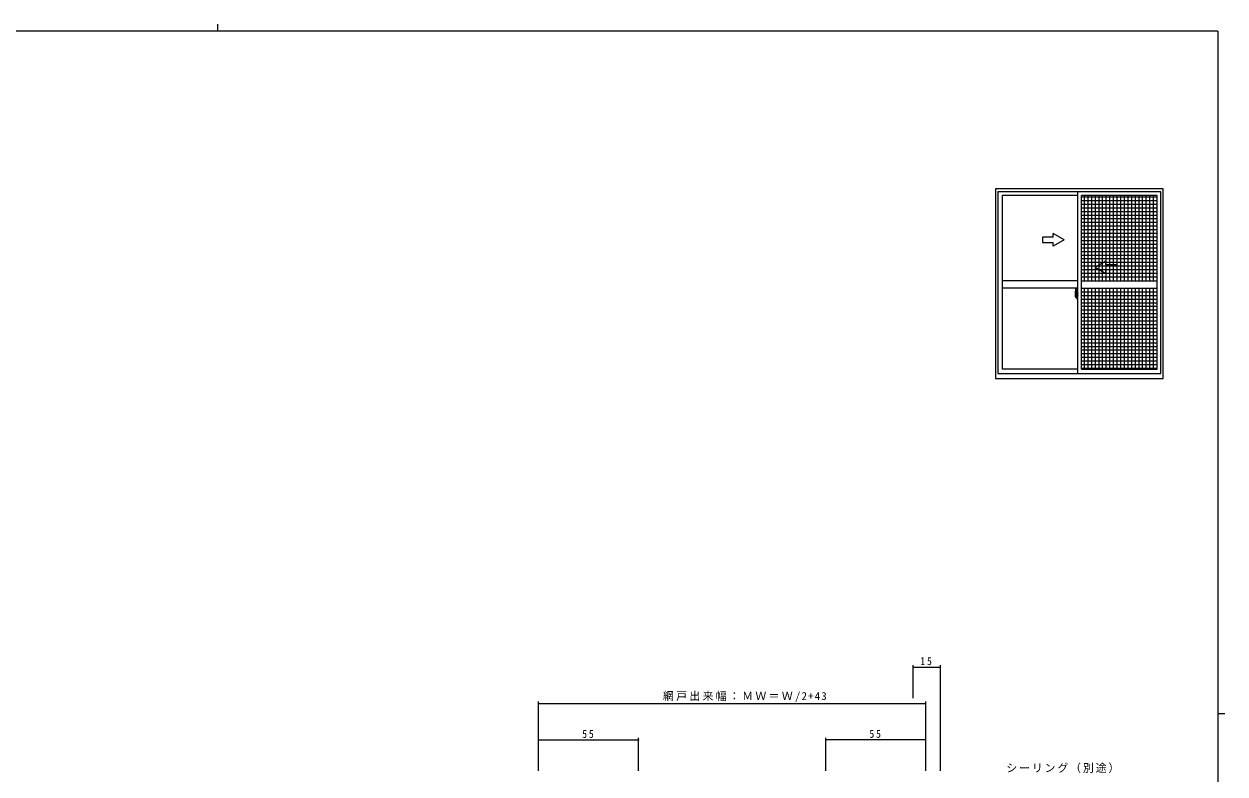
# Model space of a CAD drawing. Units: millimetres, scale not verified. Extents: x -594 to 539, y -420 to 386.
# Drawn here: x -146 to 514, y -26 to 386 of the extents above; entities that cross this region are included whole.
import ezdxf

# ---------------------------------------------------------------- set-up
doc = ezdxf.new("R2010")
doc.units = ezdxf.units.MM
doc.header["$LTSCALE"] = 2
doc.linetypes.add('CHAIN2', pattern=[12, 9, -1, 1, -1])
for name, color, linetype, lineweight in [('0-1_YKK_ZWAK', 7, 'Continuous', 9), ('0-6_YKK_D', 6, 'Continuous', 9), ('0-8_YKK_A1', 4, 'Continuous', 9)]:
    doc.layers.add(name, color=color, linetype=linetype, lineweight=lineweight)
doc.styles.add('ＭＳ ゴシック', font='')
doc.styles.get('ＭＳ ゴシック').set_extended_font_data('MS Gothic')

msp = doc.modelspace()

# ---------------------------------------------------------------- linework, layer by layer
at = {"layer": '0-1_YKK_ZWAK'}
for p, q in [((-39.98, 386), (-39.98, 382)), ((510, 382), (-590, 382)), ((510, 382), (510, -368)), ((510, 7), (514, 7))]:
    msp.add_line(p, q, dxfattribs=at)
at = {"layer": '0-6_YKK_D'}
for p, q in [((342.49, 15.351), (342.49, 33.51)), ((357.49, -24.49), (357.49, 33.51)), ((342.49, 32.51), (357.49, 32.51)), ((136.59, -24.49), (136.59, 13.51)), ((349.49, -24.49), (349.49, 13.51)), ((136.59, 12.51), (349.49, 12.51)), ((136.589, -24.49), (136.589, -6.49)), ((191.589, -24.49), (191.589, -6.49)), ((294.49, -24.49), (294.49, -6.49)), ((349.49, -24.49), (349.49, -6.49)), ((136.589, -7.49), (191.589, -7.49)), ((349.49, -7.49), (294.49, -7.49))]:
    msp.add_line(p, q, dxfattribs=at)
for centre, start, end in [((342.49, 32.51), 0, 180), ((342.49, 32.51), 180, 0), ((357.49, 32.51), 0, 180), ((357.49, 32.51), 180, 0), ((136.59, 12.51), 0, 180), ((136.59, 12.51), 180, 0), ((349.49, 12.51), 0, 180), ((349.49, 12.51), 180, 0), ((136.589, -7.49), 0, 180), ((136.589, -7.49), 180, 0), ((191.589, -7.49), 0, 180), ((191.589, -7.49), 180, 0), ((294.49, -7.49), 0, 180), ((294.49, -7.49), 180, 0), ((349.49, -7.49), 0, 180), ((349.49, -7.49), 180, 0)]:
    msp.add_arc(centre, 0.106, start, end, dxfattribs=at)
at = {"layer": '0-8_YKK_A1'}
for p, q in [((387.8, 295.313), (387.8, 191.063)), ((480, 295.313), (387.8, 295.313)), ((389.05, 293.813), (389.05, 193.813)), ((478.75, 293.813), (389.05, 293.813)), ((433.05, 193.813), (433.05, 293.813)), ((476.8, 291.763), (435.05, 291.763)), ((435.05, 196.313), (435.05, 291.763)), ((435.05, 291.013), (476.8, 291.013)), ((436.55, 291.763), (436.55, 244.813)), ((438.55, 291.763), (438.55, 244.813)), ((440.55, 291.763), (440.55, 244.813)), ((442.55, 291.763), (442.55, 244.813)), ((444.55, 291.763), (444.55, 244.813)), ((446.55, 291.763), (446.55, 244.813)), ((448.55, 291.763), (448.55, 244.813)), ((450.55, 291.763), (450.55, 244.813)), ((452.55, 291.763), (452.55, 244.813)), ((454.55, 291.763), (454.55, 244.813)), ((456.55, 291.763), (456.55, 244.813)), ((458.55, 291.763), (458.55, 244.813)), ((460.55, 291.763), (460.55, 244.813)), ((462.55, 291.763), (462.55, 244.813)), ((464.55, 291.763), (464.55, 244.813)), ((466.55, 291.763), (466.55, 244.813)), ((468.55, 291.763), (468.55, 244.813)), ((470.55, 291.763), (470.55, 244.813)), ((472.55, 291.763), (472.55, 244.813)), ((474.55, 291.763), (474.55, 244.813)), ((476.8, 196.313), (476.8, 291.763)), ((478.75, 193.813), (478.75, 293.813)), ((480, 191.063), (480, 295.313)), ((435.05, 289.013), (476.8, 289.013)), ((435.05, 287.013), (476.8, 287.013)), ((435.05, 285.013), (476.8, 285.013)), ((435.05, 283.013), (476.8, 283.013)), ((435.05, 281.013), (476.8, 281.013)), ((435.05, 279.013), (476.8, 279.013)), ((419.6, 268.813), (419.6, 270.777)), ((425.6, 267.313), (419.6, 270.777)), ((435.05, 277.013), (476.8, 277.013)), ((435.05, 275.013), (476.8, 275.013)), ((435.05, 273.013), (476.8, 273.013)), ((435.05, 271.013), (476.8, 271.013)), ((413.6, 268.813), (413.6, 265.813)), ((419.6, 268.813), (413.6, 268.813)), ((413.6, 265.813), (419.6, 265.813)), ((425.6, 267.313), (419.6, 263.849)), ((419.6, 263.849), (419.6, 265.813)), ((435.05, 269.013), (476.8, 269.013)), ((435.05, 267.013), (476.8, 267.013)), ((435.05, 265.013), (476.8, 265.013)), ((435.05, 263.013), (476.8, 263.013)), ((435.05, 261.013), (476.8, 261.013)), ((435.05, 259.013), (476.8, 259.013)), ((435.05, 257.013), (476.8, 257.013)), ((435.05, 255.013), (476.8, 255.013)), ((435.05, 253.013), (476.8, 253.013)), ((435.05, 251.013), (476.8, 251.013)), ((442.55, 252.313), (448.55, 255.777)), ((442.55, 252.313), (448.55, 248.849)), ((448.55, 253.813), (448.55, 255.777)), ((448.55, 253.813), (454.55, 253.813)), ((454.55, 253.813), (454.55, 250.813)), ((433.05, 244.813), (391.45, 244.813)), ((435.05, 249.013), (476.8, 249.013)), ((435.05, 247.013), (476.8, 247.013)), ((435.05, 244.813), (476.8, 244.813)), ((448.55, 248.849), (448.55, 250.813)), ((454.55, 250.813), (448.55, 250.813)), ((433.05, 240.813), (391.45, 240.813)), ((432.2, 240.56), (431.888, 240.549)), ((432.324, 240.564), (432.2, 240.56)), ((432.35, 240.489), (432.35, 240.539)), ((432.35, 237.322), (432.35, 240.489)), ((432.35, 240.431), (432.35, 240.464)), ((432.35, 240.427), (432.35, 240.431)), ((432.35, 238.831), (432.35, 238.801)), ((432.35, 237.322), (432.35, 238.831)), ((432.35, 237.322), (432.35, 238.801)), ((432.475, 238.232), (432.475, 237.345)), ((432.565, 238.283), (432.55, 238.283)), ((432.565, 238.283), (432.625, 238.286)), ((433.05, 238.316), (432.649, 238.302)), ((433.05, 237.81), (433.05, 237.76)), ((433.05, 236.223), (433.05, 237.76)), ((435.05, 240.813), (476.8, 240.813)), ((435.05, 238.813), (476.8, 238.813)), ((436.55, 240.813), (436.55, 196.313)), ((438.55, 240.813), (438.55, 196.313)), ((440.55, 240.813), (440.55, 196.313)), ((442.55, 240.813), (442.55, 196.313)), ((444.55, 240.813), (444.55, 196.313)), ((446.55, 240.813), (446.55, 196.313)), ((448.55, 240.813), (448.55, 196.313)), ((450.55, 240.813), (450.55, 196.313)), ((452.55, 240.813), (452.55, 196.313)), ((454.55, 240.813), (454.55, 196.313)), ((456.55, 240.813), (456.55, 196.313)), ((458.55, 240.813), (458.55, 196.313)), ((460.55, 240.813), (460.55, 196.313)), ((462.55, 240.813), (462.55, 196.313)), ((464.55, 240.813), (464.55, 196.313)), ((466.55, 240.813), (466.55, 196.313)), ((468.55, 240.813), (468.55, 196.313)), ((470.55, 240.813), (470.55, 196.313)), ((472.55, 240.813), (472.55, 196.313)), ((474.55, 240.813), (474.55, 196.313)), ((431.65, 237.296), (431.65, 236.079)), ((431.698, 236.029), (431.798, 236.026)), ((431.698, 236.029), (431.698, 236.029)), ((431.786, 236.091), (431.789, 236.076)), ((431.798, 236.026), (431.803, 236.026)), ((431.803, 236.026), (431.887, 236.023)), ((431.85, 237.087), (431.834, 237.087)), ((431.882, 236.041), (431.834, 236.043)), ((431.85, 237.418), (431.853, 237.424)), ((431.85, 236.946), (431.85, 237.418)), ((431.85, 236.371), (431.85, 236.946)), ((431.853, 237.424), (431.861, 237.428)), ((431.861, 237.428), (431.874, 237.431)), ((431.874, 237.431), (431.889, 237.433)), ((431.889, 237.433), (431.9, 237.433)), ((432.035, 237.433), (431.9, 237.433)), ((431.933, 235.821), (431.946, 235.821)), ((431.933, 235.724), (431.99, 235.724)), ((432.238, 237.433), (432.035, 237.433)), ((432.238, 235.628), (432.136, 235.628)), ((432.35, 237.322), (432.343, 237.362)), ((432.343, 235.701), (432.35, 235.734)), ((432.35, 235.734), (432.35, 237.322)), ((432.475, 237.141), (432.375, 237.139)), ((432.375, 235.993), (432.475, 235.991)), ((432.475, 237.345), (432.523, 237.345)), ((432.475, 237.287), (432.475, 236.974)), ((432.475, 236.974), (432.476, 236.965)), ((432.479, 236.186), (432.475, 236.158)), ((432.475, 236.158), (432.475, 235.845)), ((432.476, 236.965), (432.483, 236.937)), ((432.492, 236.212), (432.479, 236.186)), ((432.483, 236.937), (432.499, 236.912)), ((432.504, 236.225), (432.492, 236.212)), ((432.523, 237.312), (432.499, 237.312)), ((432.499, 236.912), (432.507, 236.905)), ((432.499, 235.82), (432.523, 235.819)), ((432.5, 237.345), (432.5, 237.32)), ((432.548, 237.32), (432.5, 237.32)), ((432.5, 235.813), (432.535, 235.813)), ((432.5, 235.788), (432.5, 235.813)), ((432.514, 236.23), (432.504, 236.225)), ((432.507, 236.905), (432.518, 236.901)), ((432.523, 236.232), (432.514, 236.23)), ((432.518, 236.901), (432.523, 236.9)), ((432.523, 237.345), (432.625, 237.345)), ((432.625, 237.316), (432.523, 237.312)), ((432.523, 236.232), (432.523, 236.9)), ((432.523, 236.232), (432.523, 236.232)), ((432.523, 235.819), (432.535, 235.819)), ((432.541, 235.788), (432.523, 235.788)), ((432.523, 234.852), (432.625, 234.848)), ((432.535, 236.822), (432.536, 236.826)), ((432.535, 235.805), (432.535, 236.822)), ((432.536, 235.8), (432.535, 235.805)), ((432.536, 236.826), (432.537, 236.831)), ((432.537, 235.795), (432.536, 235.8)), ((432.537, 236.831), (432.539, 236.835)), ((432.539, 235.791), (432.537, 235.795)), ((432.539, 236.835), (432.542, 236.839)), ((432.542, 235.787), (432.539, 235.791)), ((432.542, 236.839), (432.546, 236.842)), ((432.546, 235.784), (432.542, 235.787)), ((432.546, 236.842), (432.55, 236.844)), ((432.55, 235.782), (432.546, 235.784)), ((432.625, 237.32), (432.548, 237.32)), ((432.55, 236.844), (432.554, 236.846)), ((432.554, 235.78), (432.55, 235.782)), ((432.55, 234.851), (432.565, 234.85)), ((432.554, 236.846), (432.559, 236.846)), ((432.559, 235.78), (432.554, 235.78)), ((432.559, 236.846), (432.99, 236.861)), ((432.559, 235.78), (433.02, 235.764)), ((432.625, 234.848), (432.565, 234.85)), ((432.575, 237.314), (432.575, 237.32)), ((432.625, 236.891), (432.66, 236.891)), ((432.625, 234.848), (432.625, 234.855)), ((432.649, 234.83), (433.05, 234.816)), ((432.66, 236.85), (432.66, 236.891)), ((432.715, 236.986), (432.715, 237.056)), ((432.73, 237.071), (432.89, 237.071)), ((432.89, 236.971), (432.73, 236.971)), ((432.905, 237.056), (432.905, 236.986)), ((432.905, 237.056), (432.905, 236.986)), ((432.995, 236.863), (432.99, 236.871)), ((432.99, 236.861), (433.02, 236.862)), ((432.995, 236.862), (432.995, 236.863)), ((433.02, 236.862), (433.022, 236.862)), ((433.022, 235.764), (433.02, 235.764)), ((433.022, 236.862), (433.025, 236.862)), ((433.025, 235.764), (433.022, 235.764)), ((433.025, 236.862), (433.027, 236.861)), ((433.027, 235.765), (433.025, 235.764)), ((433.027, 236.861), (433.03, 236.859)), ((433.03, 235.767), (433.027, 235.765)), ((433.03, 236.859), (433.031, 236.857)), ((433.031, 235.769), (433.03, 235.767)), ((433.031, 236.857), (433.033, 236.855)), ((433.033, 235.771), (433.031, 235.769)), ((433.033, 236.855), (433.034, 236.853)), ((433.034, 235.773), (433.033, 235.771)), ((433.034, 236.853), (433.035, 236.85)), ((433.035, 235.776), (433.034, 235.773)), ((433.035, 236.85), (433.035, 236.847)), ((433.035, 236.842), (433.035, 236.847)), ((433.035, 236.818), (433.035, 236.842)), ((433.035, 235.808), (433.035, 236.818)), ((433.035, 236.728), (433.05, 236.728)), ((433.05, 236.403), (433.035, 236.403)), ((433.035, 235.779), (433.035, 235.776)), ((433.05, 235.898), (433.05, 236.223)), ((433.05, 234.36), (433.05, 235.898)), ((433.05, 234.36), (433.05, 234.31)), ((435.05, 236.813), (476.8, 236.813)), ((435.05, 234.813), (476.8, 234.813)), ((435.05, 232.813), (476.8, 232.813)), ((435.05, 230.813), (476.8, 230.813)), ((435.05, 228.813), (476.8, 228.813)), ((435.05, 226.813), (476.8, 226.813)), ((435.05, 224.813), (476.8, 224.813)), ((435.05, 222.813), (476.8, 222.813)), ((435.05, 220.813), (476.8, 220.813)), ((435.05, 218.813), (476.8, 218.813)), ((435.05, 216.813), (476.8, 216.813)), ((435.05, 214.813), (476.8, 214.813)), ((435.05, 212.813), (476.8, 212.813)), ((435.05, 210.813), (476.8, 210.813)), ((435.05, 208.813), (476.8, 208.813)), ((435.05, 206.813), (476.8, 206.813)), ((435.05, 204.813), (476.8, 204.813)), ((435.05, 202.813), (476.8, 202.813)), ((435.05, 200.813), (476.8, 200.813)), ((435.05, 198.813), (476.8, 198.813)), ((389.05, 193.813), (478.75, 193.813)), ((433.05, 196.313), (391.45, 196.313)), ((435.05, 196.813), (476.8, 196.813)), ((435.05, 196.313), (476.8, 196.313)), ((387.8, 191.063), (480, 191.063))]:
    msp.add_line(p, q, dxfattribs=at)
at = {"layer": '0-8_YKK_A1', "linetype": 'CHAIN2'}
msp.add_line((433.215, 236.313), (431.46, 236.313), dxfattribs=at)
at = {"layer": '0-8_YKK_A1'}
for points in [[(433.05, 291.713), (391.45, 291.713), (391.45, 196.313)], [(432.625, 238.277), (432.625, 238.286), (432.523, 238.282)], [(432.625, 238.277), (432.625, 238.252), (432.625, 237.316)], [(431.933, 235.857), (431.933, 235.821), (431.933, 235.724)], [(432.523, 235.788), (432.475, 235.788), (432.475, 234.902)], [(432.625, 235.777), (432.625, 234.88), (432.625, 234.855)], [(432.81, 236.855), (432.81, 236.891), (432.95, 236.891)], [(433.035, 235.779), (433.035, 235.784), (433.035, 235.808)]]:
    msp.add_lwpolyline(points, dxfattribs=at)
for centre, radius, start, end in [((459.597, 237.266), 27.947, 173.392, 179.93858), ((435.784, 239.822), 4.003, 170.19728, 170.51797), ((431.9, 240.495), 0.061, 161.22726, 171.90895), ((431.889, 240.499), 0.05, 91.99306, 160.99886), ((432.325, 240.539), 0.025, 0.00494, 92.0045), ((432.525, 238.232), 0.05, 91.99998, 180), ((432.65, 238.277), 0.025, 91.99998, 180), ((431.7, 236.079), 0.05, 180, 267.91515), ((437.511, 236.566), 5.745, 175.26074, 184.73924), ((431.836, 237.037), 0.0502, 92.23511, 175.74796), ((431.838, 236.094), 0.0517, 200.6842, 265.59271), ((433.199, 236.327), 1.35, 178.15331, 208.90231), ((432.109, 235.767), 0.142, 239.68756, 280.96526), ((432.239, 237.321), 0.112, 21.51312, 90.55791), ((432.238, 235.74), 0.112, 269.77902, 339.61154), ((432.375, 237.114), 0.025, 90.99998, 180), ((432.375, 236.018), 0.025, 180, 268.99998), ((432.5, 237.287), 0.025, 91.99998, 180), ((432.5, 235.845), 0.025, 180, 268), ((432.525, 234.902), 0.05, 180, 268), ((432.625, 236.841), 0.05, 90, 173.0043), ((432.65, 234.855), 0.025, 180, 268), ((432.73, 237.056), 0.015, 90.01746, 180.01744), ((432.73, 236.986), 0.015, 179.98254, 269.98253), ((432.89, 237.056), 0.015, 359.98254, 89.98253), ((432.89, 237.056), 0.015, 359.98254, 89.98253), ((432.89, 236.986), 0.015, 270.01746, 0.01744), ((432.89, 236.986), 0.015, 270.01746, 0.01744), ((432.95, 236.841), 0.05, 37.51988, 90)]:
    msp.add_arc(centre, radius, start, end, dxfattribs=at)

# ---------------------------------------------------------------- texts
at = {"layer": '0-6_YKK_D', "color": 7, "char_height": 4.399, "attachment_point": 7, "style": 'ＭＳ ゴシック'}
for s, insert in [('\\T1.36;\\W0.9;15', (346.47, 33.51)), ('\\T1.21;網戸出来幅：ＭＷ＝Ｗ/2+43', (204.96, 13.31)), ('\\T1.36;\\W0.9;55', (160.569, -6.49)), ('\\T1.36;\\W0.9;55', (318.47, -6.49)), ('\\T1.17;シーリング（別途）', (393.746, -25.771))]:
    msp.add_mtext(s, dxfattribs=dict(at, insert=insert))

doc.saveas('drawing.dxf')
